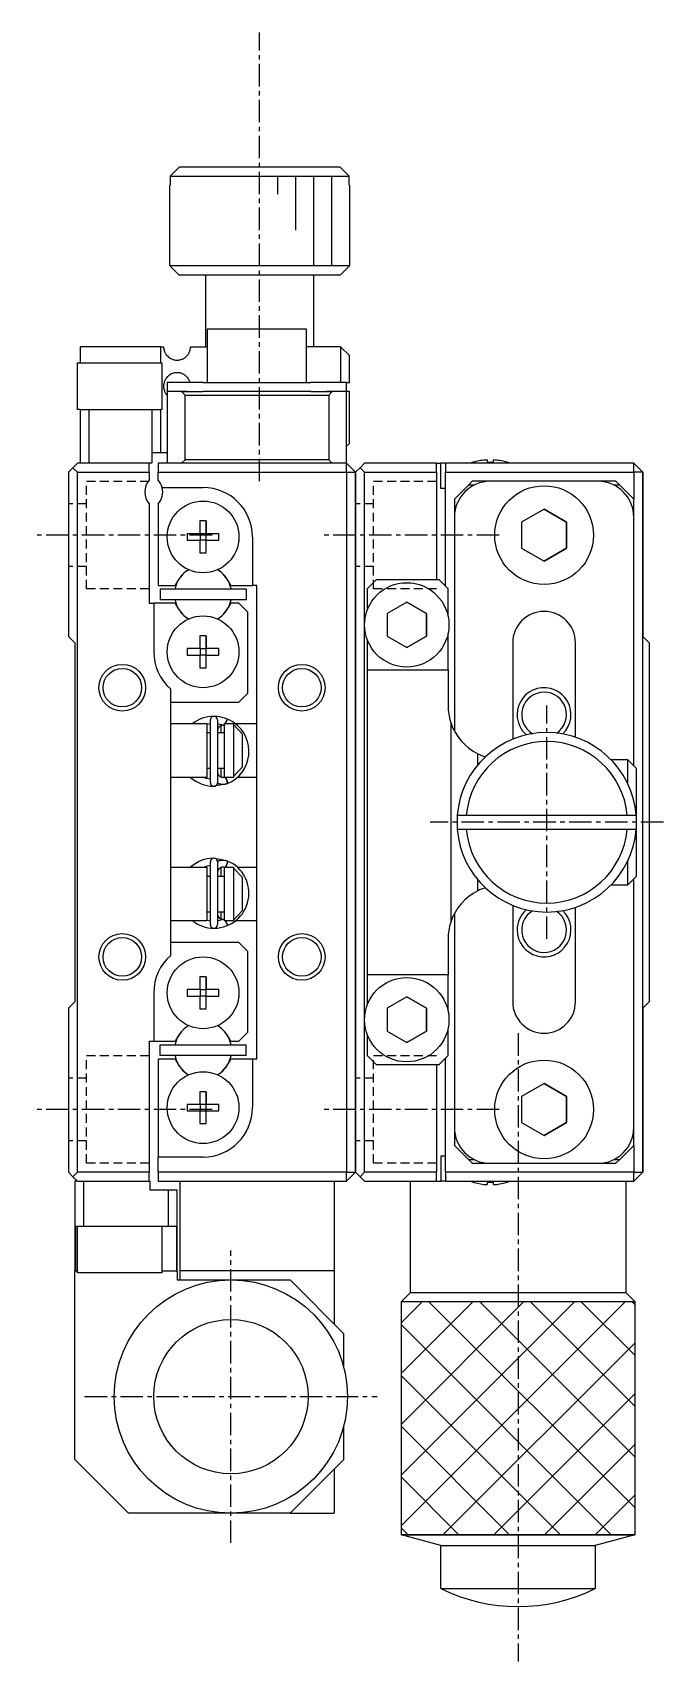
# Model space of a CAD drawing. Extents: x -3 to 342, y 10 to 218.
# Drawn here: x 140.6 to 175.7, y 79.5 to 170.3 of the extents above; entities that cross this region are included whole.
import ezdxf

# ---------------------------------------------------------------- set-up
doc = ezdxf.new("R2010")
doc.units = 0
doc.linetypes.add('CENTER', pattern=[2, 1.25, -0.25, 0.25, -0.25])
doc.linetypes.add('DASHED', pattern=[0.75, 0.5, -0.25])
doc.layers.get('0').update_dxf_attribs({"linetype": 'CONTINUOUS'})
doc.layers.add('CENTER', color=1, linetype='CENTER')

msp = doc.modelspace()

# ---------------------------------------------------------------- linework, layer by layer
at = {"color": 7, "linetype": 'CONTINUOUS'}
for p, q in [((148.727, 162.787), (148.225, 162.287)), ((157.691, 162.787), (148.727, 162.787)), ((158.193, 162.287), (157.691, 162.787)), ((148.225, 161.787), (148.209, 161.787)), ((148.209, 157.287), (148.209, 161.787)), ((148.225, 162.287), (158.193, 162.287)), ((148.225, 162.287), (148.225, 161.787)), ((158.193, 161.787), (158.193, 162.287)), ((158.209, 161.787), (158.193, 161.787)), ((158.209, 161.787), (158.209, 157.287)), ((158.209, 157.287), (148.209, 157.287)), ((148.709, 156.787), (148.209, 157.287)), ((158.209, 157.287), (157.709, 156.787)), ((148.709, 156.787), (157.709, 156.787)), ((150.209, 152.787), (150.209, 156.787)), ((156.209, 156.787), (156.209, 152.787)), ((150.309, 153.787), (155.809, 153.787)), ((150.309, 150.787), (150.309, 153.787)), ((155.809, 153.787), (155.809, 150.787)), ((147.709, 152.787), (143.209, 152.787)), ((143.209, 152.787), (143.209, 151.887)), ((147.709, 151.887), (147.709, 152.787)), ((147.709, 152.787), (147.859, 152.787)), ((147.859, 152.787), (147.859, 152.775)), ((147.859, 152.775), (147.859, 152.764)), ((147.859, 152.764), (147.86, 152.752)), ((147.86, 152.752), (147.86, 152.74)), ((147.86, 152.74), (147.861, 152.728)), ((147.861, 152.728), (147.862, 152.716)), ((147.862, 152.716), (147.863, 152.705)), ((147.863, 152.705), (147.865, 152.693)), ((147.865, 152.693), (147.867, 152.674)), ((147.867, 152.674), (147.871, 152.655)), ((147.871, 152.655), (147.874, 152.637)), ((147.874, 152.637), (147.878, 152.619)), ((147.878, 152.619), (147.882, 152.602)), ((147.882, 152.602), (147.887, 152.585)), ((147.887, 152.585), (147.896, 152.553)), ((147.896, 152.553), (147.907, 152.522)), ((147.907, 152.522), (147.919, 152.493)), ((147.919, 152.493), (147.931, 152.466)), ((149.276, 152.444), (149.289, 152.472)), ((149.289, 152.472), (149.301, 152.499)), ((149.301, 152.499), (149.313, 152.528)), ((149.313, 152.528), (149.323, 152.558)), ((149.323, 152.558), (149.332, 152.589)), ((149.332, 152.589), (149.34, 152.62)), ((149.34, 152.62), (149.346, 152.651)), ((149.346, 152.651), (149.352, 152.685)), ((149.352, 152.685), (149.356, 152.719)), ((149.356, 152.719), (149.358, 152.753)), ((149.358, 152.753), (149.359, 152.787)), ((149.359, 152.787), (150.309, 152.787)), ((157.709, 152.787), (155.809, 152.787)), ((157.709, 152.787), (157.709, 150.787)), ((157.709, 152.787), (158.209, 152.287)), ((143.059, 151.887), (147.759, 151.887)), ((143.059, 149.287), (143.059, 151.887)), ((147.759, 151.887), (147.759, 149.287)), ((147.931, 152.466), (147.944, 152.44)), ((147.944, 152.44), (147.958, 152.415)), ((147.958, 152.415), (147.983, 152.374)), ((147.983, 152.374), (148.01, 152.336)), ((148.01, 152.336), (148.038, 152.3)), ((148.038, 152.3), (148.069, 152.267)), ((148.069, 152.267), (148.113, 152.225)), ((148.113, 152.225), (148.161, 152.186)), ((148.161, 152.186), (148.212, 152.151)), ((148.212, 152.151), (148.253, 152.127)), ((148.253, 152.127), (148.297, 152.105)), ((148.297, 152.105), (148.342, 152.086)), ((148.342, 152.086), (148.39, 152.07)), ((148.39, 152.07), (148.431, 152.059)), ((148.431, 152.059), (148.473, 152.05)), ((148.473, 152.05), (148.516, 152.043)), ((148.516, 152.043), (148.56, 152.039)), ((148.56, 152.039), (148.606, 152.037)), ((148.606, 152.037), (148.648, 152.038)), ((148.648, 152.038), (148.691, 152.042)), ((148.691, 152.042), (148.735, 152.048)), ((148.735, 152.048), (148.78, 152.057)), ((148.78, 152.057), (148.824, 152.069)), ((148.824, 152.069), (148.869, 152.084)), ((148.869, 152.084), (148.905, 152.098)), ((148.905, 152.098), (148.942, 152.115)), ((148.942, 152.115), (148.978, 152.134)), ((148.978, 152.134), (149.005, 152.151)), ((149.005, 152.151), (149.032, 152.168)), ((149.032, 152.168), (149.059, 152.187)), ((149.059, 152.187), (149.085, 152.208)), ((149.085, 152.208), (149.11, 152.229)), ((149.11, 152.229), (149.134, 152.252)), ((149.134, 152.252), (149.157, 152.275)), ((149.157, 152.275), (149.18, 152.301)), ((149.18, 152.301), (149.202, 152.328)), ((149.202, 152.328), (149.223, 152.357)), ((149.223, 152.357), (149.243, 152.387)), ((149.243, 152.387), (149.262, 152.418)), ((149.262, 152.418), (149.276, 152.444)), ((158.209, 150.787), (158.209, 152.287)), ((147.862, 150.657), (147.861, 150.646)), ((147.864, 150.672), (147.862, 150.657)), ((147.865, 150.686), (147.864, 150.672)), ((147.867, 150.701), (147.865, 150.686)), ((147.87, 150.715), (147.867, 150.701)), ((147.872, 150.728), (147.87, 150.715)), ((147.875, 150.741), (147.872, 150.728)), ((147.882, 150.77), (147.875, 150.741)), ((147.889, 150.798), (147.882, 150.77)), ((147.897, 150.824), (147.889, 150.798)), ((147.906, 150.849), (147.897, 150.824)), ((147.916, 150.873), (147.906, 150.849)), ((147.926, 150.896), (147.916, 150.873)), ((147.947, 150.94), (147.926, 150.896)), ((147.97, 150.98), (147.947, 150.94)), ((147.994, 151.017), (147.97, 150.98)), ((148.026, 151.059), (147.994, 151.017)), ((148.06, 151.098), (148.026, 151.059)), ((148.059, 150.787), (148.059, 150.287)), ((150.059, 150.787), (148.059, 150.787)), ((148.096, 151.134), (148.06, 151.098)), ((148.134, 151.168), (148.096, 151.134)), ((148.174, 151.198), (148.134, 151.168)), ((148.215, 151.226), (148.174, 151.198)), ((148.259, 151.251), (148.215, 151.226)), ((148.305, 151.273), (148.259, 151.251)), ((148.354, 151.293), (148.305, 151.273)), ((148.406, 151.309), (148.354, 151.293)), ((148.461, 151.322), (148.406, 151.309)), ((148.502, 151.33), (148.461, 151.322)), ((148.543, 151.334), (148.502, 151.33)), ((148.586, 151.337), (148.543, 151.334)), ((148.63, 151.337), (148.586, 151.337)), ((148.675, 151.334), (148.63, 151.337)), ((148.72, 151.329), (148.675, 151.334)), ((148.766, 151.321), (148.72, 151.329)), ((148.8, 151.312), (148.766, 151.321)), ((148.834, 151.303), (148.8, 151.312)), ((148.868, 151.291), (148.834, 151.303)), ((148.902, 151.278), (148.868, 151.291)), ((148.934, 151.263), (148.902, 151.278)), ((148.966, 151.247), (148.934, 151.263)), ((148.997, 151.229), (148.966, 151.247)), ((149.028, 151.209), (148.997, 151.229)), ((149.058, 151.188), (149.028, 151.209)), ((149.088, 151.165), (149.058, 151.188)), ((149.115, 151.141), (149.088, 151.165)), ((149.142, 151.115), (149.115, 151.141)), ((149.167, 151.088), (149.142, 151.115)), ((149.185, 151.067), (149.167, 151.088)), ((149.203, 151.045), (149.185, 151.067)), ((149.219, 151.023), (149.203, 151.045)), ((149.235, 151), (149.219, 151.023)), ((149.251, 150.975), (149.235, 151)), ((149.266, 150.95), (149.251, 150.975)), ((149.279, 150.923), (149.266, 150.95)), ((149.292, 150.897), (149.279, 150.923)), ((149.304, 150.87), (149.292, 150.897)), ((149.314, 150.843), (149.304, 150.87)), ((149.323, 150.815), (149.314, 150.843)), ((149.332, 150.787), (149.323, 150.815)), ((150.059, 150.787), (156.059, 150.787)), ((158.059, 150.787), (156.059, 150.787)), ((158.059, 150.287), (158.059, 150.787)), ((158.059, 150.787), (158.209, 150.787)), ((147.86, 150.623), (147.859, 150.612)), ((147.859, 150.612), (147.859, 150.6)), ((147.859, 150.6), (147.859, 150.588)), ((147.859, 150.588), (147.859, 150.576)), ((147.859, 150.576), (147.859, 150.564)), ((147.859, 150.564), (147.86, 150.551)), ((147.861, 150.646), (147.86, 150.635)), ((147.86, 150.635), (147.86, 150.623)), ((147.86, 150.551), (147.861, 150.537)), ((147.861, 150.537), (147.862, 150.524)), ((147.862, 150.524), (147.863, 150.511)), ((147.863, 150.511), (147.864, 150.498)), ((147.864, 150.498), (147.866, 150.485)), ((147.866, 150.485), (147.869, 150.465)), ((147.869, 150.465), (147.872, 150.446)), ((147.872, 150.446), (147.876, 150.428)), ((147.876, 150.428), (147.88, 150.41)), ((147.88, 150.41), (147.885, 150.392)), ((147.885, 150.392), (147.889, 150.375)), ((147.889, 150.375), (147.903, 150.334)), ((147.903, 150.334), (147.918, 150.296)), ((147.918, 150.296), (147.934, 150.26)), ((147.934, 150.26), (147.951, 150.226)), ((147.951, 150.226), (147.97, 150.194)), ((147.97, 150.194), (147.99, 150.164)), ((147.99, 150.164), (148.019, 150.124)), ((148.019, 150.124), (148.051, 150.086)), ((148.051, 150.086), (148.059, 150.078)), ((148.859, 150.287), (148.059, 150.287)), ((148.059, 150.287), (148.059, 146.287)), ((149.187, 150.287), (148.859, 150.287)), ((148.859, 150.287), (149.059, 150.087)), ((148.859, 150.287), (149.187, 150.287)), ((149.059, 150.087), (157.059, 150.087)), ((149.059, 146.487), (149.059, 150.087)), ((149.187, 150.287), (150.059, 150.287)), ((156.059, 150.287), (150.059, 150.287)), ((156.059, 150.287), (156.931, 150.287)), ((157.259, 150.287), (156.931, 150.287)), ((156.931, 150.287), (157.259, 150.287)), ((157.059, 150.087), (157.259, 150.287)), ((157.059, 150.087), (157.059, 146.487)), ((158.059, 150.287), (157.259, 150.287)), ((158.059, 146.287), (158.059, 150.287)), ((158.209, 150.287), (158.059, 150.287)), ((158.209, 147.387), (158.209, 150.287)), ((143.209, 149.287), (143.059, 149.287)), ((143.209, 149.287), (143.709, 149.287)), ((143.209, 149.287), (143.209, 146.287)), ((143.709, 149.287), (147.209, 149.287)), ((143.709, 146.287), (143.709, 149.287)), ((147.209, 149.287), (147.209, 146.887)), ((147.209, 149.287), (147.709, 149.287)), ((147.759, 149.287), (147.709, 149.287)), ((147.709, 146.887), (147.709, 149.287)), ((158.209, 147.387), (158.059, 147.237)), ((143.059, 146.287), (142.809, 146.037)), ((147.059, 146.287), (143.059, 146.287)), ((147.209, 146.287), (147.059, 146.287)), ((147.059, 145.787), (147.059, 146.287)), ((147.209, 146.887), (147.209, 146.287)), ((147.209, 146.887), (147.709, 146.887)), ((158.059, 146.287), (147.559, 146.287)), ((147.559, 146.287), (147.559, 145.787)), ((147.709, 146.887), (148.059, 146.887)), ((149.059, 146.487), (148.859, 146.287)), ((157.059, 146.487), (149.059, 146.487)), ((157.259, 146.287), (157.059, 146.487)), ((158.059, 145.787), (158.059, 146.287)), ((158.059, 146.287), (158.559, 145.787)), ((159.059, 146.287), (158.809, 146.037)), ((163.059, 146.287), (159.059, 146.287)), ((163.059, 145.787), (163.059, 146.287)), ((163.059, 146.287), (163.309, 146.287)), ((163.309, 144.887), (163.309, 146.287)), ((163.559, 146.287), (163.309, 146.287)), ((174.059, 146.287), (163.559, 146.287)), ((163.559, 146.287), (163.559, 145.787)), ((165.17, 146.361), (165.172, 146.357)), ((165.879, 146.477), (165.879, 146.357)), ((165.879, 146.357), (166.239, 146.357)), ((166.239, 146.357), (166.239, 146.477)), ((166.945, 146.357), (166.947, 146.361)), ((174.059, 145.787), (174.059, 146.287)), ((174.559, 145.787), (174.059, 146.287)), ((142.809, 146.037), (142.559, 145.787)), ((142.809, 146.037), (142.559, 145.787)), ((142.559, 145.787), (142.559, 136.637)), ((142.809, 146.037), (143.059, 145.787)), ((143.059, 145.787), (147.059, 145.787)), ((143.059, 106.787), (143.059, 145.787)), ((147.059, 145.787), (147.059, 145.349)), ((147.559, 145.787), (158.059, 145.787)), ((147.559, 145.349), (147.559, 145.787)), ((158.059, 145.787), (158.059, 106.787)), ((158.059, 145.787), (158.559, 145.787)), ((158.809, 146.037), (158.559, 145.787)), ((158.559, 145.787), (158.559, 106.787)), ((158.559, 106.787), (158.559, 145.787)), ((158.809, 146.037), (159.059, 145.787)), ((159.059, 145.787), (163.059, 145.787)), ((159.059, 137.287), (159.059, 145.787)), ((163.059, 145.787), (163.059, 139.787)), ((163.559, 145.787), (174.059, 145.787)), ((163.559, 139.437), (163.559, 145.787)), ((165.059, 145.287), (164.859, 145.087)), ((166.059, 145.287), (165.059, 145.287)), ((172.059, 145.287), (166.059, 145.287)), ((173.059, 145.287), (172.059, 145.287)), ((173.259, 145.087), (173.059, 145.287)), ((174.059, 145.787), (174.059, 144.287)), ((174.559, 145.787), (174.059, 145.787)), ((174.559, 106.787), (174.559, 145.787)), ((174.559, 145.787), (174.559, 136.637)), ((174.559, 106.787), (174.559, 145.787)), ((147.777, 144.937), (150.059, 144.937)), ((163.559, 144.887), (163.309, 144.887)), ((164.059, 144.287), (164.859, 145.087)), ((164.859, 145.087), (165.187, 145.087)), ((172.931, 145.087), (173.259, 145.087)), ((173.259, 145.087), (174.059, 144.287)), ((147.059, 144.026), (147.059, 138.487)), ((147.559, 144.026), (147.559, 139.487)), ((164.059, 144.287), (164.059, 143.287)), ((169.059, 143.731), (167.809, 143.009)), ((170.309, 143.009), (169.059, 143.731)), ((169.059, 143.731), (170.309, 143.009)), ((174.059, 143.287), (174.059, 144.287)), ((149.879, 143.074), (149.879, 142.367)), ((150.239, 143.074), (149.879, 143.074)), ((150.239, 142.367), (150.239, 143.074)), ((150.239, 143.074), (150.239, 142.367)), ((164.059, 143.287), (164.059, 131.381)), ((167.809, 143.009), (167.809, 141.566)), ((170.309, 141.566), (170.309, 143.009)), ((170.309, 143.009), (170.309, 141.566)), ((174.059, 129.437), (174.059, 143.287)), ((149.172, 142.367), (149.172, 142.007)), ((149.879, 142.367), (149.172, 142.367)), ((149.172, 142.007), (149.879, 142.007)), ((149.889, 142.357), (149.879, 142.367)), ((149.889, 142.018), (149.879, 142.007)), ((149.879, 142.007), (149.879, 141.301)), ((149.889, 142.357), (149.889, 142.018)), ((150.228, 142.357), (149.889, 142.357)), ((149.889, 142.018), (150.228, 142.018)), ((150.228, 142.357), (150.239, 142.367)), ((150.228, 142.018), (150.228, 142.357)), ((150.228, 142.018), (150.239, 142.007)), ((150.945, 142.367), (150.239, 142.367)), ((150.239, 142.007), (150.945, 142.007)), ((150.239, 141.301), (150.239, 142.007)), ((150.239, 141.301), (150.239, 142.007)), ((150.945, 142.007), (150.945, 142.367)), ((152.809, 142.187), (152.809, 139.487)), ((149.879, 141.301), (150.239, 141.301)), ((167.809, 141.566), (169.059, 140.844)), ((169.059, 140.844), (170.309, 141.566)), ((170.309, 141.566), (169.059, 140.844)), ((159.709, 139.787), (159.209, 139.287)), ((163.209, 139.787), (159.709, 139.787)), ((163.709, 139.287), (163.209, 139.787)), ((147.559, 139.487), (148.508, 139.487)), ((147.659, 139.287), (147.659, 138.687)), ((147.659, 139.287), (152.459, 139.287)), ((148.508, 139.487), (148.658, 139.747)), ((151.46, 139.747), (151.61, 139.487)), ((151.61, 139.487), (152.809, 139.487)), ((152.459, 139.287), (152.459, 138.687)), ((153.059, 139.487), (152.809, 139.487)), ((153.059, 113.087), (153.059, 139.487)), ((159.209, 139.287), (159.209, 138.113)), ((163.709, 137.769), (163.709, 139.287)), ((147.059, 138.487), (147.309, 138.487)), ((147.309, 138.487), (147.309, 135.787)), ((148.508, 138.487), (147.309, 138.487)), ((152.459, 138.687), (147.659, 138.687)), ((148.658, 138.227), (148.508, 138.487)), ((151.61, 138.487), (151.46, 138.227)), ((152.059, 138.487), (151.61, 138.487)), ((152.059, 138.487), (152.559, 137.987)), ((152.559, 133.487), (152.559, 137.987)), ((161.409, 138.557), (160.309, 137.922)), ((162.509, 137.922), (161.409, 138.557)), ((161.409, 138.557), (162.509, 137.922)), ((159.059, 115.287), (159.059, 137.287)), ((160.309, 137.922), (160.309, 136.652)), ((162.509, 136.652), (162.509, 137.922)), ((162.509, 137.922), (162.509, 136.652)), ((142.909, 136.287), (142.559, 136.637)), ((142.909, 136.287), (142.909, 116.287)), ((149.879, 136.674), (149.879, 135.967)), ((150.239, 136.674), (149.879, 136.674)), ((150.239, 135.967), (150.239, 136.674)), ((150.239, 136.674), (150.239, 135.967)), ((159.209, 136.461), (159.209, 134.787)), ((160.309, 136.652), (161.409, 136.017)), ((161.409, 136.017), (162.509, 136.652)), ((162.509, 136.652), (161.409, 136.017)), ((163.709, 134.787), (163.709, 136.805)), ((167.309, 136.287), (167.309, 130.912)), ((170.809, 131.024), (170.809, 136.287)), ((174.909, 136.287), (174.559, 136.637)), ((174.909, 136.287), (174.909, 116.287)), ((149.172, 135.967), (149.172, 135.607)), ((149.879, 135.967), (149.172, 135.967)), ((149.172, 135.607), (149.879, 135.607)), ((149.889, 135.957), (149.879, 135.967)), ((149.889, 135.618), (149.879, 135.607)), ((149.879, 135.607), (149.879, 134.901)), ((149.889, 135.957), (149.889, 135.618)), ((150.228, 135.957), (149.889, 135.957)), ((149.889, 135.618), (150.228, 135.618)), ((150.228, 135.957), (150.239, 135.967)), ((150.228, 135.618), (150.228, 135.957)), ((150.228, 135.618), (150.239, 135.607)), ((150.945, 135.967), (150.239, 135.967)), ((150.239, 135.607), (150.945, 135.607)), ((150.239, 134.901), (150.239, 135.607)), ((150.239, 134.901), (150.239, 135.607)), ((150.945, 135.607), (150.945, 135.967)), ((149.879, 134.901), (150.239, 134.901)), ((159.209, 134.787), (163.709, 134.787)), ((159.209, 134.787), (159.209, 117.787)), ((163.709, 134.787), (163.709, 132.787)), ((148.259, 118.866), (148.259, 133.708)), ((152.559, 133.487), (152.059, 132.987)), ((148.259, 132.987), (152.059, 132.987)), ((148.259, 131.787), (150.259, 131.787)), ((150.259, 131.787), (150.259, 128.787)), ((150.465, 131.778), (150.259, 131.737)), ((150.465, 128.49), (150.465, 131.99)), ((150.865, 131.99), (150.865, 128.49)), ((151.259, 131.673), (150.865, 131.779)), ((150.946, 131.596), (150.936, 131.585)), ((150.956, 131.606), (150.946, 131.596)), ((150.967, 131.616), (150.956, 131.606)), ((150.978, 131.626), (150.967, 131.616)), ((150.99, 131.635), (150.978, 131.626)), ((151.002, 131.643), (150.99, 131.635)), ((151.015, 131.651), (151.002, 131.643)), ((151.028, 131.658), (151.015, 131.651)), ((151.042, 131.664), (151.028, 131.658)), ((151.055, 131.67), (151.042, 131.664)), ((151.069, 131.675), (151.055, 131.67)), ((151.059, 131.287), (151.059, 131.672)), ((151.083, 131.679), (151.069, 131.675)), ((151.098, 131.683), (151.083, 131.679)), ((151.112, 131.686), (151.098, 131.683)), ((151.127, 131.688), (151.112, 131.686)), ((151.142, 131.689), (151.127, 131.688)), ((151.157, 131.69), (151.142, 131.689)), ((151.171, 131.689), (151.157, 131.69)), ((151.186, 131.688), (151.171, 131.689)), ((151.201, 131.687), (151.186, 131.688)), ((151.215, 131.684), (151.201, 131.687)), ((151.23, 131.681), (151.215, 131.684)), ((151.244, 131.677), (151.23, 131.681)), ((151.258, 131.672), (151.244, 131.677)), ((151.272, 131.667), (151.258, 131.672)), ((151.259, 128.787), (151.259, 131.787)), ((151.259, 131.787), (151.759, 131.787)), ((151.305, 131.787), (151.316, 131.819)), ((151.316, 131.819), (151.433, 132.03)), ((151.374, 132.055), (151.429, 132.035)), ((151.421, 132.02), (151.427, 132.035)), ((151.433, 132.03), (151.437, 132.03)), ((151.759, 131.787), (151.759, 131.733)), ((151.759, 131.733), (151.759, 128.842)), ((152.259, 131.204), (151.759, 131.733)), ((151.849, 131.787), (151.85, 131.787)), ((151.85, 131.787), (151.85, 131.787)), ((151.851, 131.787), (153.059, 131.787)), ((163.859, 131.851), (163.859, 120.724)), ((150.259, 131.287), (150.465, 131.287)), ((150.866, 131.41), (150.865, 131.395)), ((150.865, 131.395), (150.865, 131.389)), ((150.865, 131.287), (151.259, 131.287)), ((150.867, 131.424), (150.866, 131.41)), ((150.869, 131.439), (150.867, 131.424)), ((150.872, 131.453), (150.869, 131.439)), ((150.876, 131.468), (150.872, 131.453)), ((150.88, 131.482), (150.876, 131.468)), ((150.884, 131.496), (150.88, 131.482)), ((150.89, 131.509), (150.884, 131.496)), ((150.896, 131.523), (150.89, 131.509)), ((150.903, 131.536), (150.896, 131.523)), ((150.91, 131.549), (150.903, 131.536)), ((150.918, 131.561), (150.91, 131.549)), ((150.927, 131.573), (150.918, 131.561)), ((150.936, 131.585), (150.927, 131.573)), ((152.259, 129.371), (152.259, 131.204)), ((165.359, 129.478), (165.359, 130.108)), ((172.78, 129.787), (173.709, 129.787)), ((173.709, 129.787), (173.709, 128.467)), ((174.209, 129.287), (173.709, 129.787)), ((150.465, 129.287), (150.259, 129.287)), ((151.259, 129.287), (150.865, 129.287)), ((150.865, 129.091), (150.866, 129.077)), ((150.866, 129.077), (150.867, 129.063)), ((150.867, 129.063), (150.868, 129.048)), ((150.868, 129.048), (150.871, 129.033)), ((150.871, 129.033), (150.874, 129.019)), ((150.874, 129.019), (150.878, 129.005)), ((150.878, 129.005), (150.882, 128.991)), ((150.882, 128.991), (150.888, 128.977)), ((150.888, 128.977), (150.893, 128.964)), ((150.893, 128.964), (150.9, 128.95)), ((150.9, 128.95), (150.907, 128.937)), ((150.907, 128.937), (150.915, 128.925)), ((150.915, 128.925), (150.923, 128.913)), ((150.923, 128.913), (150.932, 128.901)), ((150.932, 128.901), (150.941, 128.89)), ((150.941, 128.89), (150.952, 128.879)), ((150.952, 128.879), (150.962, 128.869)), ((151.059, 128.809), (151.059, 129.287)), ((151.759, 128.842), (152.259, 129.371)), ((174.209, 126.287), (174.209, 129.287)), ((150.259, 128.787), (148.259, 128.787)), ((150.124, 128.787), (150.231, 128.752)), ((150.231, 128.752), (150.465, 128.702)), ((151.376, 128.426), (150.69, 128.292)), ((150.894, 128.444), (150.863, 128.458)), ((150.926, 128.432), (150.894, 128.444)), ((150.959, 128.421), (150.926, 128.432)), ((150.992, 128.412), (150.959, 128.421)), ((150.962, 128.869), (150.973, 128.859)), ((150.973, 128.859), (150.985, 128.85)), ((150.985, 128.85), (150.997, 128.841)), ((151.026, 128.404), (150.992, 128.412)), ((150.997, 128.841), (151.009, 128.833)), ((151.009, 128.833), (151.022, 128.826)), ((151.022, 128.826), (151.035, 128.819)), ((151.06, 128.398), (151.026, 128.404)), ((151.035, 128.819), (151.049, 128.813)), ((151.049, 128.813), (151.062, 128.808)), ((151.094, 128.394), (151.06, 128.398)), ((151.062, 128.808), (151.076, 128.803)), ((151.076, 128.803), (151.091, 128.799)), ((151.091, 128.799), (151.105, 128.796)), ((151.128, 128.392), (151.094, 128.394)), ((151.105, 128.796), (151.12, 128.794)), ((151.12, 128.794), (151.134, 128.792)), ((151.163, 128.391), (151.128, 128.392)), ((151.134, 128.792), (151.149, 128.791)), ((151.149, 128.791), (151.164, 128.791)), ((151.197, 128.392), (151.163, 128.391)), ((151.164, 128.791), (151.179, 128.792)), ((151.179, 128.792), (151.193, 128.793)), ((151.193, 128.793), (151.208, 128.795)), ((151.231, 128.395), (151.197, 128.392)), ((151.208, 128.795), (151.223, 128.798)), ((151.223, 128.798), (151.237, 128.802)), ((151.265, 128.399), (151.231, 128.395)), ((151.237, 128.802), (151.251, 128.806)), ((151.251, 128.806), (151.265, 128.811)), ((151.759, 128.787), (151.259, 128.787)), ((151.265, 128.811), (151.272, 128.814)), ((151.299, 128.405), (151.265, 128.399)), ((151.333, 128.413), (151.299, 128.405)), ((151.302, 128.787), (151.308, 128.779)), ((151.308, 128.779), (151.314, 128.769)), ((151.37, 128.685), (151.312, 128.787)), ((151.314, 128.769), (151.32, 128.759)), ((151.32, 128.759), (151.327, 128.747)), ((151.327, 128.747), (151.333, 128.735)), ((151.333, 128.735), (151.34, 128.722)), ((151.366, 128.423), (151.333, 128.413)), ((151.34, 128.722), (151.347, 128.709)), ((151.347, 128.709), (151.354, 128.694)), ((151.354, 128.694), (151.361, 128.68)), ((151.361, 128.68), (151.367, 128.665)), ((151.399, 128.434), (151.366, 128.423)), ((151.367, 128.665), (151.374, 128.65)), ((151.438, 128.451), (151.37, 128.685)), ((151.374, 128.65), (151.381, 128.635)), ((151.381, 128.635), (151.387, 128.619)), ((151.387, 128.619), (151.393, 128.604)), ((151.393, 128.604), (151.399, 128.589)), ((151.399, 128.589), (151.404, 128.574)), ((151.429, 128.446), (151.399, 128.434)), ((151.404, 128.574), (151.409, 128.56)), ((151.409, 128.56), (151.414, 128.546)), ((151.414, 128.546), (151.418, 128.533)), ((151.418, 128.533), (151.422, 128.52)), ((151.422, 128.52), (151.425, 128.508)), ((151.425, 128.508), (151.428, 128.497)), ((151.428, 128.497), (151.43, 128.487)), ((151.438, 128.451), (151.429, 128.447)), ((151.43, 128.446), (151.429, 128.446)), ((151.43, 128.487), (151.432, 128.478)), ((151.432, 128.449), (151.43, 128.446)), ((151.432, 128.478), (151.433, 128.47)), ((151.433, 128.452), (151.432, 128.449)), ((151.433, 128.47), (151.433, 128.463)), ((151.433, 128.463), (151.433, 128.457)), ((151.433, 128.457), (151.433, 128.452)), ((151.759, 128.842), (151.759, 128.787)), ((151.963, 128.787), (151.963, 128.787)), ((153.059, 128.787), (151.964, 128.787)), ((164.225, 126.687), (164.727, 126.687)), ((164.727, 126.687), (173.691, 126.687)), ((173.691, 126.687), (174.193, 126.687)), ((174.209, 123.287), (174.209, 126.287)), ((164.727, 125.887), (164.225, 125.887)), ((173.691, 125.887), (164.727, 125.887)), ((174.193, 125.887), (173.691, 125.887)), ((148.259, 123.787), (150.259, 123.787)), ((150.236, 123.824), (150.125, 123.788)), ((150.465, 123.872), (150.236, 123.824)), ((150.259, 123.787), (150.259, 120.787)), ((150.465, 120.584), (150.465, 124.084)), ((150.691, 124.283), (151.375, 124.149)), ((150.863, 124.116), (150.875, 124.122)), ((150.865, 124.084), (150.865, 120.584)), ((150.866, 123.503), (150.865, 123.489)), ((150.865, 123.489), (150.865, 123.483)), ((150.867, 123.518), (150.866, 123.503)), ((150.869, 123.533), (150.867, 123.518)), ((150.872, 123.547), (150.869, 123.533)), ((150.876, 123.561), (150.872, 123.547)), ((150.875, 124.122), (150.907, 124.135)), ((150.88, 123.576), (150.876, 123.561)), ((150.884, 123.59), (150.88, 123.576)), ((150.89, 123.603), (150.884, 123.59)), ((150.896, 123.617), (150.89, 123.603)), ((150.903, 123.63), (150.896, 123.617)), ((150.91, 123.643), (150.903, 123.63)), ((150.907, 124.135), (150.939, 124.147)), ((150.918, 123.655), (150.91, 123.643)), ((150.927, 123.667), (150.918, 123.655)), ((150.936, 123.679), (150.927, 123.667)), ((150.946, 123.69), (150.936, 123.679)), ((150.939, 124.147), (150.972, 124.157)), ((150.956, 123.7), (150.946, 123.69)), ((150.967, 123.71), (150.956, 123.7)), ((150.978, 123.72), (150.967, 123.71)), ((150.972, 124.157), (151.005, 124.166)), ((150.99, 123.729), (150.978, 123.72)), ((151.002, 123.737), (150.99, 123.729)), ((151.015, 123.745), (151.002, 123.737)), ((151.005, 124.166), (151.039, 124.173)), ((151.028, 123.752), (151.015, 123.745)), ((151.042, 123.758), (151.028, 123.752)), ((151.039, 124.173), (151.073, 124.178)), ((151.055, 123.764), (151.042, 123.758)), ((151.069, 123.769), (151.055, 123.764)), ((151.059, 123.287), (151.059, 123.766)), ((151.083, 123.773), (151.069, 123.769)), ((151.073, 124.178), (151.107, 124.181)), ((151.098, 123.777), (151.083, 123.773)), ((151.112, 123.78), (151.098, 123.777)), ((151.107, 124.181), (151.142, 124.183)), ((151.127, 123.782), (151.112, 123.78)), ((151.142, 123.783), (151.127, 123.782)), ((151.142, 124.183), (151.176, 124.183)), ((151.157, 123.783), (151.142, 123.783)), ((151.171, 123.783), (151.157, 123.783)), ((151.186, 123.782), (151.171, 123.783)), ((151.176, 124.183), (151.211, 124.182)), ((151.201, 123.78), (151.186, 123.782)), ((151.215, 123.778), (151.201, 123.78)), ((151.211, 124.182), (151.245, 124.178)), ((151.23, 123.775), (151.215, 123.778)), ((151.244, 123.771), (151.23, 123.775)), ((151.258, 123.766), (151.244, 123.771)), ((151.245, 124.178), (151.279, 124.173)), ((151.272, 123.76), (151.258, 123.766)), ((151.259, 120.787), (151.259, 123.787)), ((151.259, 123.787), (151.759, 123.787)), ((151.279, 124.173), (151.313, 124.166)), ((151.302, 123.787), (151.308, 123.796)), ((151.308, 123.796), (151.314, 123.805)), ((151.37, 123.89), (151.312, 123.787)), ((151.313, 124.166), (151.346, 124.158)), ((151.314, 123.805), (151.32, 123.816)), ((151.32, 123.816), (151.327, 123.827)), ((151.327, 123.827), (151.333, 123.84)), ((151.333, 123.84), (151.34, 123.852)), ((151.34, 123.852), (151.347, 123.866)), ((151.346, 124.158), (151.379, 124.148)), ((151.347, 123.866), (151.354, 123.88)), ((151.354, 123.88), (151.361, 123.895)), ((151.361, 123.895), (151.367, 123.91)), ((151.367, 123.91), (151.374, 123.925)), ((151.438, 124.123), (151.37, 123.89)), ((151.374, 123.925), (151.381, 123.94)), ((151.379, 124.148), (151.411, 124.136)), ((151.381, 123.94), (151.387, 123.955)), ((151.387, 123.955), (151.393, 123.971)), ((151.393, 123.971), (151.399, 123.986)), ((151.399, 123.986), (151.404, 124)), ((151.404, 124), (151.409, 124.015)), ((151.409, 124.015), (151.414, 124.029)), ((151.411, 124.136), (151.429, 124.128)), ((151.414, 124.029), (151.418, 124.042)), ((151.418, 124.042), (151.422, 124.055)), ((151.422, 124.055), (151.425, 124.067)), ((151.425, 124.067), (151.428, 124.078)), ((151.428, 124.078), (151.43, 124.088)), ((151.43, 124.128), (151.429, 124.128)), ((151.432, 124.126), (151.43, 124.128)), ((151.43, 124.088), (151.432, 124.097)), ((151.433, 124.122), (151.432, 124.126)), ((151.432, 124.097), (151.433, 124.105)), ((151.433, 124.118), (151.433, 124.122)), ((151.433, 124.112), (151.433, 124.118)), ((151.433, 124.105), (151.433, 124.112)), ((151.759, 123.787), (151.759, 123.733)), ((152.259, 123.204), (151.759, 123.733)), ((151.759, 123.733), (151.759, 120.842)), ((151.963, 123.787), (151.963, 123.787)), ((151.964, 123.787), (153.059, 123.787)), ((173.709, 124.108), (173.709, 122.787)), ((150.259, 123.287), (150.465, 123.287)), ((150.865, 123.287), (151.259, 123.287)), ((152.259, 121.371), (152.259, 123.204)), ((165.359, 122.466), (165.359, 123.097)), ((173.709, 122.787), (172.78, 122.787)), ((173.709, 122.787), (174.209, 123.287)), ((174.059, 109.287), (174.059, 123.137)), ((167.309, 121.662), (167.309, 116.287)), ((150.259, 120.787), (148.259, 120.787)), ((150.465, 121.287), (150.259, 121.287)), ((150.259, 120.838), (150.465, 120.796)), ((151.259, 121.287), (150.865, 121.287)), ((150.865, 121.185), (150.866, 121.171)), ((150.865, 120.796), (151.259, 120.902)), ((150.866, 121.171), (150.867, 121.156)), ((150.867, 121.156), (150.868, 121.142)), ((150.868, 121.142), (150.871, 121.127)), ((150.871, 121.127), (150.874, 121.113)), ((150.874, 121.113), (150.878, 121.099)), ((150.878, 121.099), (150.882, 121.085)), ((150.882, 121.085), (150.888, 121.071)), ((150.888, 121.071), (150.893, 121.057)), ((150.893, 121.057), (150.9, 121.044)), ((150.9, 121.044), (150.907, 121.031)), ((150.907, 121.031), (150.915, 121.019)), ((150.915, 121.019), (150.923, 121.007)), ((150.923, 121.007), (150.932, 120.995)), ((150.932, 120.995), (150.941, 120.984)), ((150.941, 120.984), (150.952, 120.973)), ((150.952, 120.973), (150.962, 120.963)), ((150.962, 120.963), (150.973, 120.953)), ((150.973, 120.953), (150.985, 120.944)), ((150.985, 120.944), (150.997, 120.935)), ((150.997, 120.935), (151.009, 120.927)), ((151.009, 120.927), (151.022, 120.92)), ((151.022, 120.92), (151.035, 120.913)), ((151.035, 120.913), (151.049, 120.907)), ((151.049, 120.907), (151.062, 120.902)), ((151.059, 120.903), (151.059, 121.287)), ((151.062, 120.902), (151.076, 120.897)), ((151.076, 120.897), (151.091, 120.893)), ((151.091, 120.893), (151.105, 120.89)), ((151.105, 120.89), (151.12, 120.888)), ((151.12, 120.888), (151.134, 120.886)), ((151.134, 120.886), (151.149, 120.885)), ((151.149, 120.885), (151.164, 120.885)), ((151.164, 120.885), (151.179, 120.886)), ((151.179, 120.886), (151.193, 120.887)), ((151.193, 120.887), (151.208, 120.889)), ((151.208, 120.889), (151.223, 120.892)), ((151.223, 120.892), (151.237, 120.896)), ((151.237, 120.896), (151.251, 120.9)), ((151.251, 120.9), (151.265, 120.905)), ((151.759, 120.787), (151.259, 120.787)), ((151.265, 120.905), (151.272, 120.908)), ((151.305, 120.787), (151.316, 120.756)), ((151.316, 120.756), (151.434, 120.544)), ((151.759, 120.842), (152.259, 121.371)), ((151.759, 120.842), (151.759, 120.787)), ((153.059, 120.787), (151.85, 120.787)), ((164.059, 121.193), (164.059, 109.287)), ((170.809, 116.287), (170.809, 121.55)), ((151.429, 120.54), (151.371, 120.518)), ((151.421, 120.555), (151.427, 120.54)), ((152.059, 119.587), (148.259, 119.587)), ((152.059, 119.587), (152.559, 119.087)), ((152.559, 114.587), (152.559, 119.087)), ((163.709, 119.787), (163.709, 117.787)), ((149.879, 117.674), (149.879, 116.967)), ((150.239, 117.674), (149.879, 117.674)), ((150.239, 116.967), (150.239, 117.674)), ((150.239, 117.674), (150.239, 116.967)), ((163.709, 117.787), (159.209, 117.787)), ((159.209, 117.787), (159.209, 116.113)), ((163.709, 115.769), (163.709, 117.787)), ((142.559, 115.937), (142.909, 116.287)), ((147.309, 116.787), (147.309, 114.087)), ((149.172, 116.967), (149.172, 116.607)), ((149.879, 116.967), (149.172, 116.967)), ((149.172, 116.607), (149.879, 116.607)), ((149.889, 116.957), (149.879, 116.967)), ((149.889, 116.618), (149.879, 116.607)), ((149.879, 116.607), (149.879, 115.901)), ((149.889, 116.957), (149.889, 116.618)), ((150.228, 116.957), (149.889, 116.957)), ((149.889, 116.618), (150.228, 116.618)), ((150.228, 116.957), (150.239, 116.967)), ((150.228, 116.618), (150.228, 116.957)), ((150.228, 116.618), (150.239, 116.607)), ((150.945, 116.967), (150.239, 116.967)), ((150.239, 116.607), (150.945, 116.607)), ((150.239, 115.901), (150.239, 116.607)), ((150.239, 115.901), (150.239, 116.607)), ((150.945, 116.607), (150.945, 116.967)), ((161.409, 116.557), (160.309, 115.922)), ((162.509, 115.922), (161.409, 116.557)), ((161.409, 116.557), (162.509, 115.922)), ((174.559, 115.937), (174.909, 116.287)), ((142.559, 115.937), (142.559, 106.787)), ((149.879, 115.901), (150.239, 115.901)), ((159.059, 106.787), (159.059, 115.287)), ((160.309, 115.922), (160.309, 114.652)), ((162.509, 114.652), (162.509, 115.922)), ((162.509, 115.922), (162.509, 114.652)), ((174.559, 115.937), (174.559, 106.787)), ((152.559, 114.587), (152.059, 114.087)), ((159.209, 114.461), (159.209, 113.287)), ((160.309, 114.652), (161.409, 114.017)), ((161.409, 114.017), (162.509, 114.652)), ((162.509, 114.652), (161.409, 114.017)), ((163.709, 113.287), (163.709, 114.805)), ((147.059, 114.087), (147.309, 114.087)), ((147.059, 114.087), (147.059, 106.787)), ((147.309, 114.087), (148.508, 114.087)), ((147.659, 113.887), (152.459, 113.887)), ((147.659, 113.287), (147.659, 113.887)), ((148.658, 114.347), (148.508, 114.087)), ((151.61, 114.087), (151.46, 114.347)), ((151.61, 114.087), (152.059, 114.087)), ((152.459, 113.287), (152.459, 113.887)), ((148.508, 113.087), (147.559, 113.087)), ((147.559, 113.087), (147.559, 107.637)), ((152.459, 113.287), (147.659, 113.287)), ((148.508, 113.087), (148.658, 112.827)), ((151.46, 112.827), (151.61, 113.087)), ((152.809, 113.087), (151.61, 113.087)), ((153.059, 113.087), (152.809, 113.087)), ((152.809, 113.087), (152.809, 110.387)), ((159.209, 113.287), (159.709, 112.787)), ((159.709, 112.787), (163.209, 112.787)), ((163.059, 112.787), (163.059, 106.787)), ((163.209, 112.787), (163.709, 113.287)), ((163.559, 106.787), (163.559, 113.137)), ((169.059, 111.731), (167.809, 111.009)), ((170.309, 111.009), (169.059, 111.731)), ((169.059, 111.731), (170.309, 111.009)), ((149.879, 111.274), (149.879, 110.567)), ((150.239, 111.274), (149.879, 111.274)), ((150.239, 110.567), (150.239, 111.274)), ((150.239, 111.274), (150.239, 110.567)), ((167.809, 111.009), (167.809, 109.566)), ((170.309, 109.566), (170.309, 111.009)), ((170.309, 111.009), (170.309, 109.566)), ((149.172, 110.567), (149.172, 110.207)), ((149.879, 110.567), (149.172, 110.567)), ((149.172, 110.207), (149.879, 110.207)), ((149.889, 110.557), (149.879, 110.567)), ((149.889, 110.218), (149.879, 110.207)), ((149.879, 110.207), (149.879, 109.501)), ((149.889, 110.557), (149.889, 110.218)), ((150.228, 110.557), (149.889, 110.557)), ((149.889, 110.218), (150.228, 110.218)), ((150.228, 110.557), (150.239, 110.567)), ((150.228, 110.218), (150.228, 110.557)), ((150.228, 110.218), (150.239, 110.207)), ((150.945, 110.567), (150.239, 110.567)), ((150.239, 110.207), (150.945, 110.207)), ((150.239, 109.501), (150.239, 110.207)), ((150.239, 109.501), (150.239, 110.207)), ((150.945, 110.207), (150.945, 110.567)), ((149.879, 109.501), (150.239, 109.501)), ((164.059, 109.287), (164.059, 108.287)), ((167.809, 109.566), (169.059, 108.844)), ((169.059, 108.844), (170.309, 109.566)), ((170.309, 109.566), (169.059, 108.844)), ((174.059, 108.287), (174.059, 109.287)), ((164.859, 107.487), (164.059, 108.287)), ((174.059, 108.287), (173.259, 107.487)), ((174.059, 108.287), (174.059, 106.787)), ((150.059, 107.637), (147.559, 107.637)), ((147.559, 106.787), (147.559, 107.637)), ((163.309, 107.687), (163.309, 106.287)), ((163.559, 107.687), (163.309, 107.687)), ((165.187, 107.487), (164.859, 107.487)), ((164.859, 107.487), (165.059, 107.287)), ((165.059, 107.287), (166.059, 107.287)), ((166.059, 107.287), (172.059, 107.287)), ((172.059, 107.287), (173.059, 107.287)), ((173.259, 107.487), (172.931, 107.487)), ((173.059, 107.287), (173.259, 107.487)), ((142.559, 106.787), (142.809, 106.537)), ((143.059, 106.787), (142.809, 106.537)), ((142.809, 106.537), (143.059, 106.287)), ((142.909, 106.287), (142.909, 103.787)), ((143.059, 106.287), (142.909, 106.287)), ((147.059, 106.787), (143.059, 106.787)), ((143.059, 106.287), (147.059, 106.287)), ((143.409, 103.787), (143.409, 106.287)), ((147.059, 106.287), (147.059, 106.787)), ((147.059, 106.287), (147.109, 106.287)), ((147.109, 105.787), (147.109, 106.287)), ((158.059, 106.787), (147.559, 106.787)), ((147.559, 106.787), (147.559, 106.287)), ((147.559, 106.287), (158.059, 106.287)), ((148.759, 106.287), (148.759, 101.287)), ((157.359, 106.287), (157.359, 101.287)), ((158.059, 106.787), (158.559, 106.787)), ((158.059, 106.287), (158.559, 106.787)), ((158.059, 106.287), (158.059, 106.787)), ((158.809, 106.537), (158.559, 106.787)), ((159.059, 106.787), (158.809, 106.537)), ((158.809, 106.537), (159.059, 106.287)), ((163.059, 106.787), (159.059, 106.787)), ((159.059, 106.287), (163.059, 106.287)), ((161.609, 100.087), (161.609, 106.287)), ((163.059, 106.287), (163.059, 106.787)), ((163.059, 106.287), (163.309, 106.287)), ((163.559, 106.287), (163.309, 106.287)), ((174.059, 106.787), (163.559, 106.787)), ((163.559, 106.787), (163.559, 106.287)), ((163.559, 106.287), (174.059, 106.287)), ((165.172, 106.218), (165.17, 106.213)), ((165.879, 106.218), (165.879, 106.097)), ((166.239, 106.218), (165.879, 106.218)), ((166.239, 106.097), (166.239, 106.218)), ((166.947, 106.213), (166.945, 106.218)), ((173.609, 106.287), (173.609, 100.087)), ((174.059, 106.787), (174.559, 106.787)), ((174.059, 106.287), (174.559, 106.787)), ((174.059, 106.287), (174.059, 106.787)), ((148.109, 105.787), (147.109, 105.787)), ((148.609, 105.787), (148.109, 105.787)), ((148.109, 105.787), (148.109, 103.787)), ((148.609, 103.787), (148.609, 105.787)), ((142.909, 103.787), (143.409, 103.787)), ((142.909, 103.787), (142.909, 101.287)), ((142.978, 101.287), (142.978, 103.787)), ((143.059, 101.187), (143.059, 103.787)), ((143.409, 103.787), (148.109, 103.787)), ((147.759, 103.787), (147.759, 101.187)), ((148.109, 103.787), (148.609, 103.787)), ((148.569, 103.787), (148.569, 101.287)), ((148.609, 101.287), (148.609, 103.787)), ((142.909, 101.287), (142.978, 101.287)), ((142.909, 90.787), (142.909, 101.287)), ((142.978, 101.287), (143.059, 101.287)), ((147.759, 101.187), (143.059, 101.187)), ((147.759, 101.287), (148.569, 101.287)), ((148.569, 101.287), (148.609, 101.287)), ((148.609, 101.287), (148.609, 100.787)), ((148.609, 100.787), (151.609, 100.787)), ((157.359, 101.287), (148.759, 101.287)), ((148.759, 101.287), (148.759, 100.787)), ((151.609, 100.787), (154.909, 100.787)), ((154.909, 100.787), (157.909, 97.787)), ((157.359, 101.287), (157.359, 98.337)), ((161.109, 99.587), (161.609, 100.087)), ((161.609, 100.087), (173.609, 100.087)), ((173.609, 100.087), (174.109, 99.587)), ((161.109, 99.587), (174.109, 99.587)), ((161.109, 86.587), (161.109, 99.587)), ((161.109, 99.587), (174.109, 99.587)), ((161.109, 86.587), (161.109, 99.587)), ((174.109, 99.587), (174.109, 86.587)), ((174.109, 99.587), (174.109, 86.587)), ((157.909, 95.887), (157.909, 97.787)), ((157.909, 90.787), (157.909, 92.687)), ((145.909, 87.787), (142.909, 90.787)), ((157.909, 90.787), (154.909, 87.787)), ((157.359, 90.237), (157.359, 87.787)), ((151.609, 87.787), (145.909, 87.787)), ((154.909, 87.787), (151.609, 87.787)), ((154.909, 87.787), (157.359, 87.787)), ((161.109, 86.587), (174.109, 86.587)), ((163.309, 85.998), (161.109, 86.587)), ((174.109, 86.587), (161.109, 86.587)), ((174.109, 86.587), (171.909, 85.998)), ((163.309, 85.998), (171.909, 85.998)), ((163.309, 83.587), (163.309, 85.998)), ((171.909, 85.998), (171.909, 83.587)), ((163.309, 83.587), (171.909, 83.587))]:
    msp.add_line(p, q, dxfattribs=at)
at = {"color": 3, "linetype": 'CONTINUOUS'}
for p, q in [((154.209, 162.287), (154.209, 161.287)), ((155.209, 162.287), (155.209, 159.287)), ((156.209, 162.287), (156.209, 157.287)), ((157.209, 162.287), (157.209, 157.287)), ((162.282, 99.587), (161.109, 98.414)), ((165.11, 99.587), (161.109, 95.586)), ((167.939, 99.587), (161.109, 92.758)), ((170.767, 99.587), (161.109, 89.929)), ((173.595, 99.587), (161.109, 87.101)), ((174.109, 88.105), (162.627, 99.587)), ((174.109, 90.933), (165.455, 99.587)), ((174.109, 93.762), (168.283, 99.587)), ((174.109, 96.59), (171.112, 99.587)), ((174.109, 99.419), (173.94, 99.587)), ((172.798, 86.587), (161.109, 98.277)), ((174.109, 97.272), (163.424, 86.587)), ((169.97, 86.587), (161.109, 95.448)), ((174.109, 94.444), (166.252, 86.587)), ((167.141, 86.587), (161.109, 92.62)), ((174.109, 91.615), (169.081, 86.587)), ((164.313, 86.587), (161.109, 89.791)), ((174.109, 88.787), (171.909, 86.587)), ((161.484, 86.587), (161.109, 86.963))]:
    msp.add_line(p, q, dxfattribs=at)
at = {"color": 3, "linetype": 'DASHED'}
for p, q in [((143.559, 139.287), (143.559, 145.287)), ((143.559, 145.287), (147.059, 145.287)), ((159.559, 139.287), (159.559, 145.287)), ((159.559, 145.287), (163.059, 145.287)), ((143.559, 144.037), (142.559, 144.037)), ((159.559, 144.037), (158.559, 144.037)), ((143.559, 140.537), (142.559, 140.537)), ((159.559, 140.537), (158.559, 140.537)), ((147.059, 139.287), (143.559, 139.287)), ((163.059, 139.287), (159.559, 139.287)), ((143.559, 107.287), (143.559, 113.287)), ((143.559, 113.287), (147.059, 113.287)), ((159.559, 107.287), (159.559, 113.287)), ((159.559, 113.287), (163.059, 113.287)), ((143.559, 112.037), (142.559, 112.037)), ((159.559, 112.037), (158.559, 112.037)), ((143.559, 108.537), (142.559, 108.537)), ((159.559, 108.537), (158.559, 108.537)), ((147.059, 107.287), (143.559, 107.287)), ((163.059, 107.287), (159.559, 107.287))]:
    msp.add_line(p, q, dxfattribs=at)
at = {"color": 7, "linetype": 'CONTINUOUS'}
for centre, radius in [((169.059, 142.287), 2.75), ((150.059, 142.187), 2), ((161.409, 137.287), 2.35), ((150.059, 135.787), 2), ((145.559, 133.787), 1.075), ((155.559, 133.787), 1.075), ((145.559, 118.787), 1.075), ((155.559, 118.787), 1.075), ((150.059, 116.787), 2), ((161.409, 115.287), 2.35), ((169.059, 110.287), 2.75), ((150.059, 110.387), 2), ((151.609, 94.287), 6.5), ((151.609, 94.287), 4.3)]:
    msp.add_circle(centre, radius, dxfattribs=at)
at = {"color": 3, "linetype": 'CONTINUOUS'}
for centre in [(145.559, 133.787), (155.559, 133.787), (145.559, 118.787), (155.559, 118.787)]:
    msp.add_circle(centre, 1.3, dxfattribs=at)
at = {"color": 7, "linetype": 'CONTINUOUS'}
for centre, radius, start, end in [((166.059, 143.287), 3.2, 106.12253, 110.36413), ((166.059, 143.287), 3.195, 93.22971, 106.10671), ((166.059, 143.287), 3.195, 73.89329, 86.77029), ((166.059, 143.287), 3.2, 69.63587, 73.87747), ((147.809, 144.687), 1, 138.59038, 221.40962), ((146.809, 144.687), 1, 14.47751, 41.40962), ((166.059, 143.287), 2, 90, 180), ((172.059, 143.287), 2, 0, 90), ((146.809, 144.687), 1, 318.59038, 14.47751), ((150.059, 142.187), 2.75, 0, 90), ((150.059, 138.987), 1.587, 135.00025, 169.10691), ((150.174, 138.872), 1.75, 121.88153, 150), ((150.059, 138.987), 1.587, 120.43318, 135.00025), ((150.059, 138.987), 1.587, 44.99975, 59.56682), ((149.944, 138.872), 1.75, 30, 58.11847), ((150.059, 138.987), 1.587, 10.89309, 44.99975), ((150.059, 138.987), 1.587, 190.89302, 225.00025), ((150.174, 139.102), 1.75, 210, 238.11847), ((149.944, 139.102), 1.75, 301.88153, 330), ((150.059, 138.987), 1.587, 314.99975, 349.10698), ((169.059, 136.287), 1.75, 0, 180), ((150.059, 138.987), 1.587, 225.00025, 239.56674), ((150.059, 138.987), 1.587, 300.43326, 314.99975), ((150.059, 135.787), 2.75, 180, 229.11481), ((169.059, 132.287), 1.25, 90, 238.43918), ((169.059, 132.287), 1.25, 304.42501, 90), ((166.709, 132.787), 3, 180, 198.19487), ((150.665, 130.243), 1.946, 90.81936, 127.46619), ((150.665, 131.99), 0.2, 0, 180), ((150.664, 130.235), 1.954, 54.53122, 89.19215), ((150.665, 130.24), 1.949, 293.0583, 54.47261), ((166.709, 132.787), 3, 198.19487, 243.25632), ((169.209, 126.287), 5, 4.58857, 175.41143), ((169.209, 126.287), 4.5, 5.09969, 174.90031), ((166.709, 132.787), 3, 243.25632, 252.096), ((150.667, 130.244), 1.953, 228.26809, 269.15688), ((150.665, 128.49), 0.2, 180, 0), ((169.209, 126.287), 5, 175.41143, 184.58857), ((169.209, 126.287), 5, 355.41143, 4.58857), ((169.209, 126.287), 5, 184.58857, 355.41143), ((169.209, 126.287), 4.5, 185.09969, 354.90031), ((150.667, 122.33), 1.953, 90.84976, 131.72416), ((150.665, 124.084), 0.2, 0, 180), ((150.665, 122.334), 1.949, 270.80286, 66.92941), ((166.709, 119.787), 3, 107.904, 116.74368), ((166.709, 119.787), 3, 116.74546, 161.80335), ((150.664, 122.329), 1.944, 232.51327, 269.29445), ((166.709, 119.787), 3, 161.80513, 180), ((169.059, 120.287), 1.25, 121.56082, 55.57499), ((150.665, 120.584), 0.2, 180, 0), ((150.059, 116.787), 2.75, 130.88519, 180), ((169.059, 116.287), 1.75, 180, 0), ((150.059, 113.587), 1.587, 134.99975, 169.10698), ((150.174, 113.472), 1.75, 121.88153, 150), ((150.059, 113.587), 1.587, 120.43326, 134.99975), ((150.059, 113.587), 1.587, 45.00025, 59.56674), ((149.944, 113.472), 1.75, 30, 58.11847), ((150.059, 113.587), 1.587, 10.89302, 45.00025), ((150.059, 113.587), 1.587, 190.89309, 224.99975), ((150.174, 113.702), 1.75, 210, 238.11847), ((149.944, 113.702), 1.75, 301.88153, 330), ((150.059, 113.587), 1.587, 315.00025, 349.10691), ((150.059, 113.587), 1.587, 224.99975, 239.56682), ((150.059, 113.587), 1.587, 300.43318, 315.00025), ((150.059, 110.387), 2.75, 270, 0), ((166.059, 109.287), 2, 180, 270), ((172.059, 109.287), 2, 270, 0), ((166.059, 109.287), 3.2, 249.63587, 253.87747), ((166.059, 109.287), 3.195, 253.89329, 266.77029), ((166.059, 109.287), 3.195, 273.22971, 286.10671), ((166.059, 109.287), 3.2, 286.12253, 290.36413), ((167.609, 92.332), 9.745, 243.81621, 296.18379)]:
    msp.add_arc(centre, radius, start, end, dxfattribs=at)
at = {"color": 3, "linetype": 'CONTINUOUS'}
for centre, start, end in [((169.059, 132.287), 314.42679, 180), ((169.059, 132.287), 180, 228.18968), ((169.059, 120.287), 131.81032, 180), ((169.059, 120.287), 180, 45.57321)]:
    msp.add_arc(centre, 1.5, start, end, dxfattribs=at)
at = {"layer": 'CENTER', "color": 1, "linetype": 'CENTER'}
for p, q in [((153.209, 145.287), (153.209, 170.287)), ((150.559, 142.287), (140.559, 142.287)), ((166.559, 142.287), (156.559, 142.287)), ((169.209, 119.787), (169.209, 132.787)), ((175.709, 126.287), (162.709, 126.287)), ((167.609, 114.532), (167.609, 79.532)), ((150.559, 110.287), (140.559, 110.287)), ((166.559, 110.287), (156.559, 110.287)), ((151.609, 86.137), (151.609, 102.437)), ((143.459, 94.287), (159.759, 94.287))]:
    msp.add_line(p, q, dxfattribs=at)

doc.saveas('drawing.dxf')
